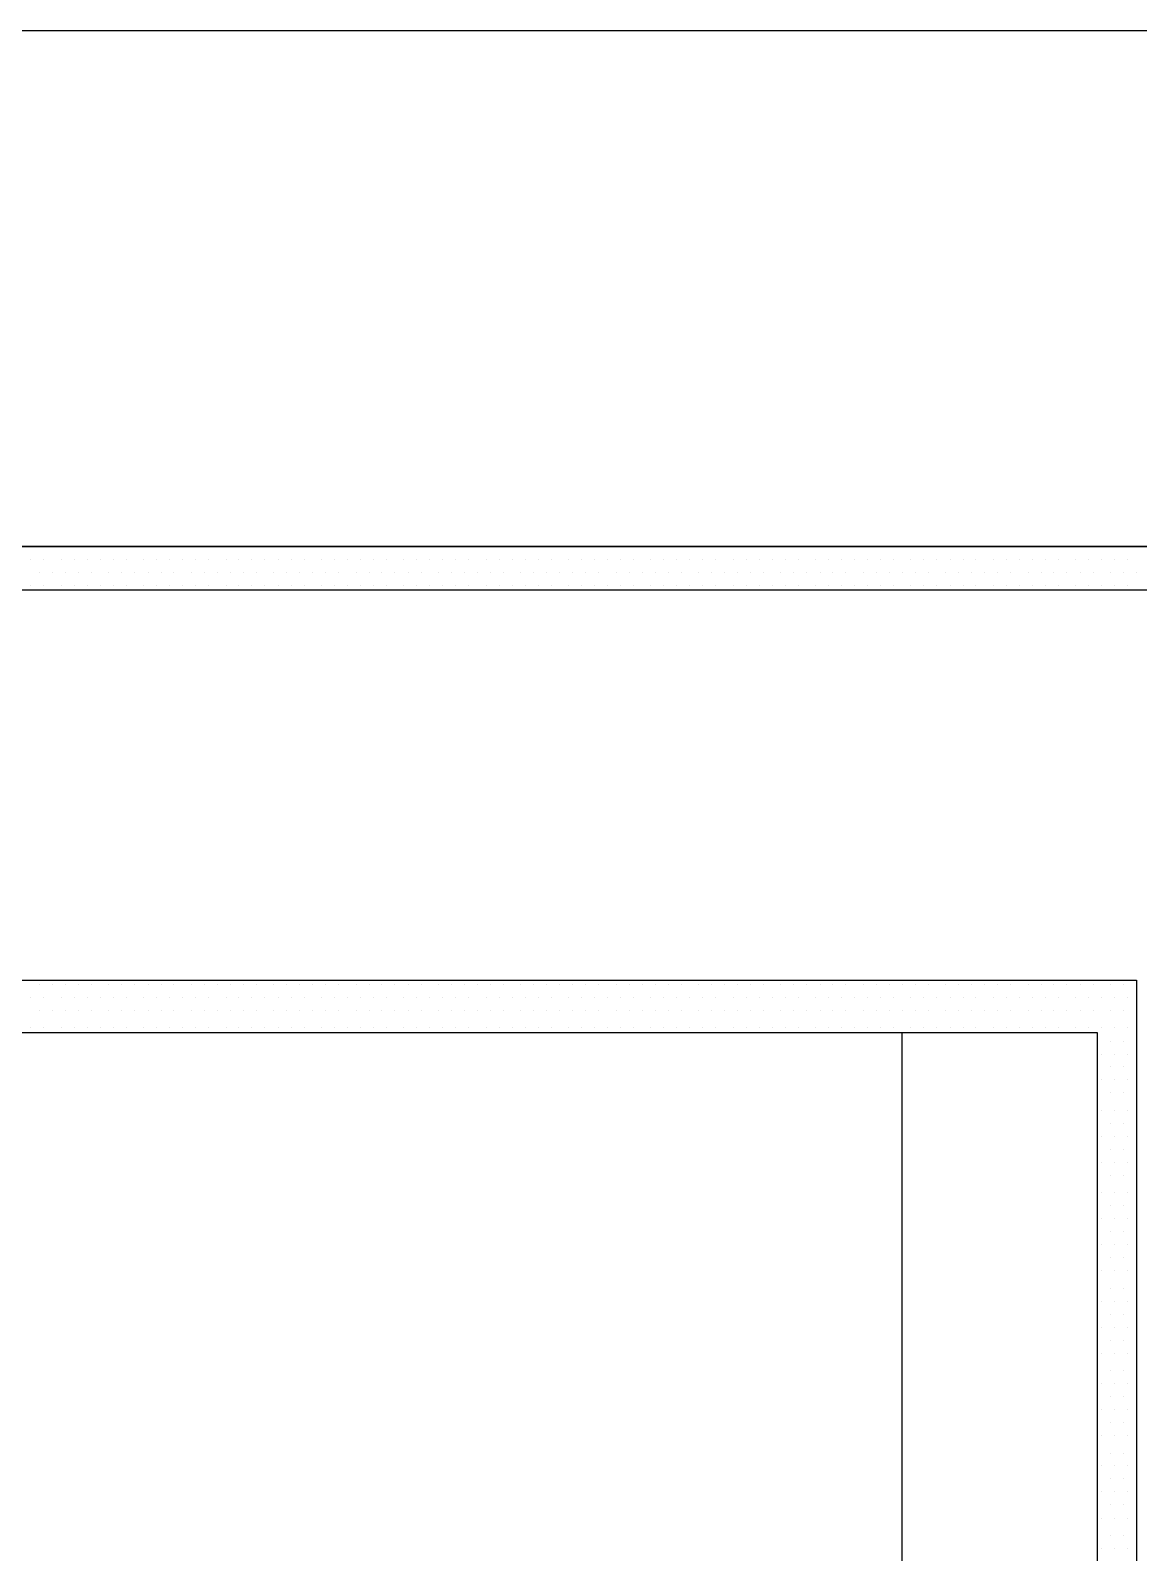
# Model space of a CAD drawing. Header units: metres. Extents: x 17 to 1264, y 17 to 859.
# Drawn here: x 370.2 to 407, y 714 to 764.5 of the extents above; entities that cross this region are included whole.
import ezdxf

# ---------------------------------------------------------------- set-up
doc = ezdxf.new("R2010")
doc.units = ezdxf.units.M
doc.layers.add('LINES', color=7, linetype='Continuous')
doc.layers.add('RECTS', color=7, linetype='Continuous')

msp = doc.modelspace()

# ---------------------------------------------------------------- linework, layer by layer
at = {"layer": 'LINES'}
for p, q in [((370.22, 746.93), (370.22, 746.93)), ((370.65, 746.93), (370.65, 746.93)), ((371.23, 746.93), (371.23, 746.93)), ((371.66, 746.93), (371.66, 746.93)), ((372.09, 746.93), (372.09, 746.93)), ((372.52, 746.93), (372.52, 746.93)), ((372.95, 746.93), (372.95, 746.93)), ((373.39, 746.93), (373.39, 746.93)), ((373.96, 746.93), (373.96, 746.93)), ((374.39, 746.93), (374.39, 746.93)), ((374.83, 746.93), (374.83, 746.93)), ((375.26, 746.93), (375.26, 746.93)), ((375.69, 746.93), (375.69, 746.93)), ((376.12, 746.93), (376.12, 746.93)), ((376.7, 746.93), (376.7, 746.93)), ((377.13, 746.93), (377.13, 746.93)), ((377.56, 746.93), (377.56, 746.93)), ((377.99, 746.93), (377.99, 746.93)), ((378.43, 746.93), (378.43, 746.93)), ((378.86, 746.93), (378.86, 746.93)), ((379.29, 746.93), (379.29, 746.93)), ((379.87, 746.93), (379.87, 746.93)), ((380.3, 746.93), (380.3, 746.93)), ((380.73, 746.93), (380.73, 746.93)), ((381.16, 746.93), (381.16, 746.93)), ((381.59, 746.93), (381.59, 746.93)), ((382.03, 746.93), (382.03, 746.93)), ((382.6, 746.93), (382.6, 746.93)), ((383.03, 746.93), (383.03, 746.93)), ((383.47, 746.93), (383.47, 746.93)), ((383.9, 746.93), (383.9, 746.93)), ((384.33, 746.93), (384.33, 746.93)), ((384.76, 746.93), (384.76, 746.93)), ((385.34, 746.93), (385.34, 746.93)), ((385.77, 746.93), (385.77, 746.93)), ((386.2, 746.93), (386.2, 746.93)), ((386.63, 746.93), (386.63, 746.93)), ((387.07, 746.93), (387.07, 746.93)), ((387.5, 746.93), (387.5, 746.93)), ((388.07, 746.93), (388.07, 746.93)), ((388.51, 746.93), (388.51, 746.93)), ((388.94, 746.93), (388.94, 746.93)), ((389.37, 746.93), (389.37, 746.93)), ((389.8, 746.93), (389.8, 746.93)), ((390.23, 746.93), (390.23, 746.93)), ((390.81, 746.93), (390.81, 746.93)), ((391.24, 746.93), (391.24, 746.93)), ((391.67, 746.93), (391.67, 746.93)), ((392.11, 746.93), (392.11, 746.93)), ((392.54, 746.93), (392.54, 746.93)), ((392.97, 746.93), (392.97, 746.93)), ((393.55, 746.93), (393.55, 746.93)), ((393.98, 746.93), (393.98, 746.93)), ((394.41, 746.93), (394.41, 746.93)), ((394.84, 746.93), (394.84, 746.93)), ((395.27, 746.93), (395.27, 746.93)), ((395.71, 746.93), (395.71, 746.93)), ((396.28, 746.93), (396.28, 746.93)), ((396.71, 746.93), (396.71, 746.93)), ((397.15, 746.93), (397.15, 746.93)), ((397.58, 746.93), (397.58, 746.93)), ((398.01, 746.93), (398.01, 746.93)), ((398.44, 746.93), (398.44, 746.93)), ((398.87, 746.93), (398.87, 746.93)), ((399.45, 746.93), (399.45, 746.93)), ((399.88, 746.93), (399.88, 746.93)), ((400.31, 746.93), (400.31, 746.93)), ((400.75, 746.93), (400.75, 746.93)), ((401.18, 746.93), (401.18, 746.93)), ((401.61, 746.93), (401.61, 746.93)), ((402.19, 746.93), (402.19, 746.93)), ((402.62, 746.93), (402.62, 746.93)), ((403.05, 746.93), (403.05, 746.93)), ((403.48, 746.93), (403.48, 746.93)), ((403.91, 746.93), (403.91, 746.93)), ((404.35, 746.93), (404.35, 746.93)), ((404.92, 746.93), (404.92, 746.93)), ((405.35, 746.93), (405.35, 746.93)), ((405.79, 746.93), (405.79, 746.93)), ((406.22, 746.93), (406.22, 746.93)), ((406.65, 746.93), (406.65, 746.93)), ((370.22, 746.06), (370.22, 746.06)), ((370.51, 746.5), (370.51, 746.5)), ((370.65, 746.06), (370.65, 746.06)), ((370.94, 746.5), (370.94, 746.5)), ((371.23, 746.06), (371.23, 746.06)), ((371.37, 746.5), (371.37, 746.5)), ((371.66, 746.06), (371.66, 746.06)), ((371.8, 746.5), (371.8, 746.5)), ((372.09, 746.06), (372.09, 746.06)), ((372.23, 746.5), (372.23, 746.5)), ((372.52, 746.06), (372.52, 746.06)), ((372.81, 746.5), (372.81, 746.5)), ((372.95, 746.06), (372.95, 746.06)), ((373.24, 746.5), (373.24, 746.5)), ((373.39, 746.06), (373.39, 746.06)), ((373.67, 746.5), (373.67, 746.5)), ((373.96, 746.06), (373.96, 746.06)), ((374.11, 746.5), (374.11, 746.5)), ((374.39, 746.06), (374.39, 746.06)), ((374.54, 746.5), (374.54, 746.5)), ((374.83, 746.06), (374.83, 746.06)), ((374.97, 746.5), (374.97, 746.5)), ((375.26, 746.06), (375.26, 746.06)), ((375.55, 746.5), (375.55, 746.5)), ((375.69, 746.06), (375.69, 746.06)), ((375.98, 746.5), (375.98, 746.5)), ((376.12, 746.06), (376.12, 746.06)), ((376.41, 746.5), (376.41, 746.5)), ((376.7, 746.06), (376.7, 746.06)), ((376.84, 746.5), (376.84, 746.5)), ((377.13, 746.06), (377.13, 746.06)), ((377.27, 746.5), (377.27, 746.5)), ((377.56, 746.06), (377.56, 746.06)), ((377.71, 746.5), (377.71, 746.5)), ((377.99, 746.06), (377.99, 746.06)), ((378.28, 746.5), (378.28, 746.5)), ((378.43, 746.06), (378.43, 746.06)), ((378.71, 746.5), (378.71, 746.5)), ((378.86, 746.06), (378.86, 746.06)), ((379.15, 746.5), (379.15, 746.5)), ((379.29, 746.06), (379.29, 746.06)), ((379.58, 746.5), (379.58, 746.5)), ((379.87, 746.06), (379.87, 746.06)), ((380.01, 746.5), (380.01, 746.5)), ((380.3, 746.06), (380.3, 746.06)), ((380.44, 746.5), (380.44, 746.5)), ((380.73, 746.06), (380.73, 746.06)), ((381.02, 746.5), (381.02, 746.5)), ((381.16, 746.06), (381.16, 746.06)), ((381.45, 746.5), (381.45, 746.5)), ((381.59, 746.06), (381.59, 746.06)), ((381.88, 746.5), (381.88, 746.5)), ((382.03, 746.06), (382.03, 746.06)), ((382.31, 746.5), (382.31, 746.5)), ((382.6, 746.06), (382.6, 746.06)), ((382.75, 746.5), (382.75, 746.5)), ((383.03, 746.06), (383.03, 746.06)), ((383.18, 746.5), (383.18, 746.5)), ((383.47, 746.06), (383.47, 746.06)), ((383.75, 746.5), (383.75, 746.5)), ((383.9, 746.06), (383.9, 746.06)), ((384.19, 746.5), (384.19, 746.5)), ((384.33, 746.06), (384.33, 746.06)), ((384.62, 746.5), (384.62, 746.5)), ((384.76, 746.06), (384.76, 746.06)), ((385.05, 746.5), (385.05, 746.5)), ((385.34, 746.06), (385.34, 746.06)), ((385.48, 746.5), (385.48, 746.5)), ((385.77, 746.06), (385.77, 746.06)), ((385.91, 746.5), (385.91, 746.5)), ((386.2, 746.06), (386.2, 746.06)), ((386.49, 746.5), (386.49, 746.5)), ((386.63, 746.06), (386.63, 746.06)), ((386.92, 746.5), (386.92, 746.5)), ((387.07, 746.06), (387.07, 746.06)), ((387.35, 746.5), (387.35, 746.5)), ((387.5, 746.06), (387.5, 746.06)), ((387.79, 746.5), (387.79, 746.5)), ((388.07, 746.06), (388.07, 746.06)), ((388.22, 746.5), (388.22, 746.5)), ((388.51, 746.06), (388.51, 746.06)), ((388.65, 746.5), (388.65, 746.5)), ((388.94, 746.06), (388.94, 746.06)), ((389.08, 746.5), (389.08, 746.5)), ((389.37, 746.06), (389.37, 746.06)), ((389.66, 746.5), (389.66, 746.5)), ((389.8, 746.06), (389.8, 746.06)), ((390.09, 746.5), (390.09, 746.5)), ((390.23, 746.06), (390.23, 746.06)), ((390.52, 746.5), (390.52, 746.5)), ((390.81, 746.06), (390.81, 746.06)), ((390.95, 746.5), (390.95, 746.5)), ((391.24, 746.06), (391.24, 746.06)), ((391.39, 746.5), (391.39, 746.5)), ((391.67, 746.06), (391.67, 746.06)), ((391.82, 746.5), (391.82, 746.5)), ((392.11, 746.06), (392.11, 746.06)), ((392.39, 746.5), (392.39, 746.5)), ((392.54, 746.06), (392.54, 746.06)), ((392.83, 746.5), (392.83, 746.5)), ((392.97, 746.06), (392.97, 746.06)), ((393.26, 746.5), (393.26, 746.5)), ((393.55, 746.06), (393.55, 746.06)), ((393.69, 746.5), (393.69, 746.5)), ((393.98, 746.06), (393.98, 746.06)), ((394.12, 746.5), (394.12, 746.5)), ((394.41, 746.06), (394.41, 746.06)), ((394.55, 746.5), (394.55, 746.5)), ((394.84, 746.06), (394.84, 746.06)), ((395.13, 746.5), (395.13, 746.5)), ((395.27, 746.06), (395.27, 746.06)), ((395.56, 746.5), (395.56, 746.5)), ((395.71, 746.06), (395.71, 746.06)), ((395.99, 746.5), (395.99, 746.5)), ((396.28, 746.06), (396.28, 746.06)), ((396.43, 746.5), (396.43, 746.5)), ((396.71, 746.06), (396.71, 746.06)), ((396.86, 746.5), (396.86, 746.5)), ((397.15, 746.06), (397.15, 746.06)), ((397.29, 746.5), (397.29, 746.5)), ((397.58, 746.06), (397.58, 746.06)), ((397.87, 746.5), (397.87, 746.5)), ((398.01, 746.06), (398.01, 746.06)), ((398.3, 746.5), (398.3, 746.5)), ((398.44, 746.06), (398.44, 746.06)), ((398.73, 746.5), (398.73, 746.5)), ((398.87, 746.06), (398.87, 746.06)), ((399.16, 746.5), (399.16, 746.5)), ((399.45, 746.06), (399.45, 746.06)), ((399.59, 746.5), (399.59, 746.5)), ((399.88, 746.06), (399.88, 746.06)), ((400.03, 746.5), (400.03, 746.5)), ((400.31, 746.06), (400.31, 746.06)), ((400.6, 746.5), (400.6, 746.5)), ((400.75, 746.06), (400.75, 746.06)), ((401.03, 746.5), (401.03, 746.5)), ((401.18, 746.06), (401.18, 746.06)), ((401.47, 746.5), (401.47, 746.5)), ((401.61, 746.06), (401.61, 746.06)), ((401.9, 746.5), (401.9, 746.5)), ((402.19, 746.06), (402.19, 746.06)), ((402.33, 746.5), (402.33, 746.5)), ((402.62, 746.06), (402.62, 746.06)), ((402.76, 746.5), (402.76, 746.5)), ((403.05, 746.06), (403.05, 746.06)), ((403.34, 746.5), (403.34, 746.5)), ((403.48, 746.06), (403.48, 746.06)), ((403.77, 746.5), (403.77, 746.5)), ((403.91, 746.06), (403.91, 746.06)), ((404.2, 746.5), (404.2, 746.5)), ((404.35, 746.06), (404.35, 746.06)), ((404.63, 746.5), (404.63, 746.5)), ((404.92, 746.06), (404.92, 746.06)), ((405.07, 746.5), (405.07, 746.5)), ((405.35, 746.06), (405.35, 746.06)), ((405.5, 746.5), (405.5, 746.5)), ((405.79, 746.06), (405.79, 746.06)), ((406.07, 746.5), (406.07, 746.5)), ((406.22, 746.06), (406.22, 746.06)), ((406.51, 746.5), (406.51, 746.5)), ((406.65, 746.06), (406.65, 746.06)), ((406.94, 746.5), (406.94, 746.5)), ((370.51, 732.82), (370.51, 732.82)), ((370.94, 732.82), (370.94, 732.82)), ((371.37, 732.82), (371.37, 732.82)), ((371.8, 732.82), (371.8, 732.82)), ((372.23, 732.82), (372.23, 732.82)), ((372.81, 732.82), (372.81, 732.82)), ((373.24, 732.82), (373.24, 732.82)), ((373.67, 732.82), (373.67, 732.82)), ((374.11, 732.82), (374.11, 732.82)), ((374.54, 732.82), (374.54, 732.82)), ((374.97, 732.82), (374.97, 732.82)), ((375.55, 732.82), (375.55, 732.82)), ((375.98, 732.82), (375.98, 732.82)), ((376.41, 732.82), (376.41, 732.82)), ((376.84, 732.82), (376.84, 732.82)), ((377.27, 732.82), (377.27, 732.82)), ((377.71, 732.82), (377.71, 732.82)), ((378.28, 732.82), (378.28, 732.82)), ((378.71, 732.82), (378.71, 732.82)), ((379.15, 732.82), (379.15, 732.82)), ((379.58, 732.82), (379.58, 732.82)), ((380.01, 732.82), (380.01, 732.82)), ((380.44, 732.82), (380.44, 732.82)), ((381.02, 732.82), (381.02, 732.82)), ((381.45, 732.82), (381.45, 732.82)), ((381.88, 732.82), (381.88, 732.82)), ((382.31, 732.82), (382.31, 732.82)), ((382.75, 732.82), (382.75, 732.82)), ((383.18, 732.82), (383.18, 732.82)), ((383.75, 732.82), (383.75, 732.82)), ((384.19, 732.82), (384.19, 732.82)), ((384.62, 732.82), (384.62, 732.82)), ((385.05, 732.82), (385.05, 732.82)), ((385.48, 732.82), (385.48, 732.82)), ((385.91, 732.82), (385.91, 732.82)), ((386.49, 732.82), (386.49, 732.82)), ((386.92, 732.82), (386.92, 732.82)), ((387.35, 732.82), (387.35, 732.82)), ((387.79, 732.82), (387.79, 732.82)), ((388.22, 732.82), (388.22, 732.82)), ((388.65, 732.82), (388.65, 732.82)), ((389.08, 732.82), (389.08, 732.82)), ((389.66, 732.82), (389.66, 732.82)), ((390.09, 732.82), (390.09, 732.82)), ((390.52, 732.82), (390.52, 732.82)), ((390.95, 732.82), (390.95, 732.82)), ((391.39, 732.82), (391.39, 732.82)), ((391.82, 732.82), (391.82, 732.82)), ((392.39, 732.82), (392.39, 732.82)), ((392.83, 732.82), (392.83, 732.82)), ((393.26, 732.82), (393.26, 732.82)), ((393.69, 732.82), (393.69, 732.82)), ((394.12, 732.82), (394.12, 732.82)), ((394.55, 732.82), (394.55, 732.82)), ((395.13, 732.82), (395.13, 732.82)), ((395.56, 732.82), (395.56, 732.82)), ((395.99, 732.82), (395.99, 732.82)), ((396.43, 732.82), (396.43, 732.82)), ((396.86, 732.82), (396.86, 732.82)), ((397.29, 732.82), (397.29, 732.82)), ((397.87, 732.82), (397.87, 732.82)), ((398.3, 732.82), (398.3, 732.82)), ((398.73, 732.82), (398.73, 732.82)), ((399.16, 732.82), (399.16, 732.82)), ((399.59, 732.82), (399.59, 732.82)), ((400.03, 732.82), (400.03, 732.82)), ((400.6, 732.82), (400.6, 732.82)), ((401.03, 732.82), (401.03, 732.82)), ((401.47, 732.82), (401.47, 732.82)), ((401.9, 732.82), (401.9, 732.82)), ((402.33, 732.82), (402.33, 732.82)), ((402.76, 732.82), (402.76, 732.82)), ((403.34, 732.82), (403.34, 732.82)), ((403.77, 732.82), (403.77, 732.82)), ((404.2, 732.82), (404.2, 732.82)), ((404.63, 732.82), (404.63, 732.82)), ((405.07, 732.82), (405.07, 732.82)), ((405.5, 732.82), (405.5, 732.82)), ((406.07, 732.82), (406.07, 732.82)), ((406.51, 732.82), (406.51, 732.82)), ((406.94, 732.82), (406.94, 732.82)), ((370.22, 732.38), (370.22, 732.38)), ((370.51, 731.95), (370.51, 731.95)), ((370.65, 732.38), (370.65, 732.38)), ((370.94, 731.95), (370.94, 731.95)), ((371.23, 732.38), (371.23, 732.38)), ((371.37, 731.95), (371.37, 731.95)), ((371.66, 732.38), (371.66, 732.38)), ((371.8, 731.95), (371.8, 731.95)), ((372.09, 732.38), (372.09, 732.38)), ((372.23, 731.95), (372.23, 731.95)), ((372.52, 732.38), (372.52, 732.38)), ((372.81, 731.95), (372.81, 731.95)), ((372.95, 732.38), (372.95, 732.38)), ((373.24, 731.95), (373.24, 731.95)), ((373.39, 732.38), (373.39, 732.38)), ((373.67, 731.95), (373.67, 731.95)), ((373.96, 732.38), (373.96, 732.38)), ((374.11, 731.95), (374.11, 731.95)), ((374.39, 732.38), (374.39, 732.38)), ((374.54, 731.95), (374.54, 731.95)), ((374.83, 732.38), (374.83, 732.38)), ((374.97, 731.95), (374.97, 731.95)), ((375.26, 732.38), (375.26, 732.38)), ((375.55, 731.95), (375.55, 731.95)), ((375.69, 732.38), (375.69, 732.38)), ((375.98, 731.95), (375.98, 731.95)), ((376.12, 732.38), (376.12, 732.38)), ((376.41, 731.95), (376.41, 731.95)), ((376.7, 732.38), (376.7, 732.38)), ((376.84, 731.95), (376.84, 731.95)), ((377.13, 732.38), (377.13, 732.38)), ((377.27, 731.95), (377.27, 731.95)), ((377.56, 732.38), (377.56, 732.38)), ((377.71, 731.95), (377.71, 731.95)), ((377.99, 732.38), (377.99, 732.38)), ((378.28, 731.95), (378.28, 731.95)), ((378.43, 732.38), (378.43, 732.38)), ((378.71, 731.95), (378.71, 731.95)), ((378.86, 732.38), (378.86, 732.38)), ((379.15, 731.95), (379.15, 731.95)), ((379.29, 732.38), (379.29, 732.38)), ((379.58, 731.95), (379.58, 731.95)), ((379.87, 732.38), (379.87, 732.38)), ((380.01, 731.95), (380.01, 731.95)), ((380.3, 732.38), (380.3, 732.38)), ((380.44, 731.95), (380.44, 731.95)), ((380.73, 732.38), (380.73, 732.38)), ((381.02, 731.95), (381.02, 731.95)), ((381.16, 732.38), (381.16, 732.38)), ((381.45, 731.95), (381.45, 731.95)), ((381.59, 732.38), (381.59, 732.38)), ((381.88, 731.95), (381.88, 731.95)), ((382.03, 732.38), (382.03, 732.38)), ((382.31, 731.95), (382.31, 731.95)), ((382.6, 732.38), (382.6, 732.38)), ((382.75, 731.95), (382.75, 731.95)), ((383.03, 732.38), (383.03, 732.38)), ((383.18, 731.95), (383.18, 731.95)), ((383.47, 732.38), (383.47, 732.38)), ((383.75, 731.95), (383.75, 731.95)), ((383.9, 732.38), (383.9, 732.38)), ((384.19, 731.95), (384.19, 731.95)), ((384.33, 732.38), (384.33, 732.38)), ((384.62, 731.95), (384.62, 731.95)), ((384.76, 732.38), (384.76, 732.38)), ((385.05, 731.95), (385.05, 731.95)), ((385.34, 732.38), (385.34, 732.38)), ((385.48, 731.95), (385.48, 731.95)), ((385.77, 732.38), (385.77, 732.38)), ((385.91, 731.95), (385.91, 731.95)), ((386.2, 732.38), (386.2, 732.38)), ((386.49, 731.95), (386.49, 731.95)), ((386.63, 732.38), (386.63, 732.38)), ((386.92, 731.95), (386.92, 731.95)), ((387.07, 732.38), (387.07, 732.38)), ((387.35, 731.95), (387.35, 731.95)), ((387.5, 732.38), (387.5, 732.38)), ((387.79, 731.95), (387.79, 731.95)), ((388.07, 732.38), (388.07, 732.38)), ((388.22, 731.95), (388.22, 731.95)), ((388.51, 732.38), (388.51, 732.38)), ((388.65, 731.95), (388.65, 731.95)), ((388.94, 732.38), (388.94, 732.38)), ((389.08, 731.95), (389.08, 731.95)), ((389.37, 732.38), (389.37, 732.38)), ((389.66, 731.95), (389.66, 731.95)), ((389.8, 732.38), (389.8, 732.38)), ((390.09, 731.95), (390.09, 731.95)), ((390.23, 732.38), (390.23, 732.38)), ((390.52, 731.95), (390.52, 731.95)), ((390.81, 732.38), (390.81, 732.38)), ((390.95, 731.95), (390.95, 731.95)), ((391.24, 732.38), (391.24, 732.38)), ((391.39, 731.95), (391.39, 731.95)), ((391.67, 732.38), (391.67, 732.38)), ((391.82, 731.95), (391.82, 731.95)), ((392.11, 732.38), (392.11, 732.38)), ((392.39, 731.95), (392.39, 731.95)), ((392.54, 732.38), (392.54, 732.38)), ((392.83, 731.95), (392.83, 731.95)), ((392.97, 732.38), (392.97, 732.38)), ((393.26, 731.95), (393.26, 731.95)), ((393.55, 732.38), (393.55, 732.38)), ((393.69, 731.95), (393.69, 731.95)), ((393.98, 732.38), (393.98, 732.38)), ((394.12, 731.95), (394.12, 731.95)), ((394.41, 732.38), (394.41, 732.38)), ((394.55, 731.95), (394.55, 731.95)), ((394.84, 732.38), (394.84, 732.38)), ((395.13, 731.95), (395.13, 731.95)), ((395.27, 732.38), (395.27, 732.38)), ((395.56, 731.95), (395.56, 731.95)), ((395.71, 732.38), (395.71, 732.38)), ((395.99, 731.95), (395.99, 731.95)), ((396.28, 732.38), (396.28, 732.38)), ((396.43, 731.95), (396.43, 731.95)), ((396.71, 732.38), (396.71, 732.38)), ((396.86, 731.95), (396.86, 731.95)), ((397.15, 732.38), (397.15, 732.38)), ((397.29, 731.95), (397.29, 731.95)), ((397.58, 732.38), (397.58, 732.38)), ((397.87, 731.95), (397.87, 731.95)), ((398.01, 732.38), (398.01, 732.38)), ((398.3, 731.95), (398.3, 731.95)), ((398.44, 732.38), (398.44, 732.38)), ((398.73, 731.95), (398.73, 731.95)), ((398.87, 732.38), (398.87, 732.38)), ((399.16, 731.95), (399.16, 731.95)), ((399.45, 732.38), (399.45, 732.38)), ((399.59, 731.95), (399.59, 731.95)), ((399.88, 732.38), (399.88, 732.38)), ((400.03, 731.95), (400.03, 731.95)), ((400.31, 732.38), (400.31, 732.38)), ((400.6, 731.95), (400.6, 731.95)), ((400.75, 732.38), (400.75, 732.38)), ((401.03, 731.95), (401.03, 731.95)), ((401.18, 732.38), (401.18, 732.38)), ((401.47, 731.95), (401.47, 731.95)), ((401.61, 732.38), (401.61, 732.38)), ((401.9, 731.95), (401.9, 731.95)), ((402.19, 732.38), (402.19, 732.38)), ((402.33, 731.95), (402.33, 731.95)), ((402.62, 732.38), (402.62, 732.38)), ((402.76, 731.95), (402.76, 731.95)), ((403.05, 732.38), (403.05, 732.38)), ((403.34, 731.95), (403.34, 731.95)), ((403.48, 732.38), (403.48, 732.38)), ((403.77, 731.95), (403.77, 731.95)), ((403.91, 732.38), (403.91, 732.38)), ((404.2, 731.95), (404.2, 731.95)), ((404.35, 732.38), (404.35, 732.38)), ((404.63, 731.95), (404.63, 731.95)), ((404.92, 732.38), (404.92, 732.38)), ((405.07, 731.95), (405.07, 731.95)), ((405.35, 732.38), (405.35, 732.38)), ((405.5, 731.95), (405.5, 731.95)), ((405.79, 732.38), (405.79, 732.38)), ((406.07, 731.95), (406.07, 731.95)), ((406.22, 732.38), (406.22, 732.38)), ((406.51, 731.95), (406.51, 731.95)), ((406.65, 732.38), (406.65, 732.38)), ((406.94, 731.95), (406.94, 731.95)), ((250.7, 731.23), (399.16, 731.23)), ((370.22, 731.38), (370.22, 731.38)), ((370.65, 731.38), (370.65, 731.38)), ((371.23, 731.38), (371.23, 731.38)), ((371.66, 731.38), (371.66, 731.38)), ((372.09, 731.38), (372.09, 731.38)), ((372.52, 731.38), (372.52, 731.38)), ((372.95, 731.38), (372.95, 731.38)), ((373.39, 731.38), (373.39, 731.38)), ((373.96, 731.38), (373.96, 731.38)), ((374.39, 731.38), (374.39, 731.38)), ((374.83, 731.38), (374.83, 731.38)), ((375.26, 731.38), (375.26, 731.38)), ((375.69, 731.38), (375.69, 731.38)), ((376.12, 731.38), (376.12, 731.38)), ((376.7, 731.38), (376.7, 731.38)), ((377.13, 731.38), (377.13, 731.38)), ((377.56, 731.38), (377.56, 731.38)), ((377.99, 731.38), (377.99, 731.38)), ((378.43, 731.38), (378.43, 731.38)), ((378.86, 731.38), (378.86, 731.38)), ((379.29, 731.38), (379.29, 731.38)), ((379.87, 731.38), (379.87, 731.38)), ((380.3, 731.38), (380.3, 731.38)), ((380.73, 731.38), (380.73, 731.38)), ((381.16, 731.38), (381.16, 731.38)), ((381.59, 731.38), (381.59, 731.38)), ((382.03, 731.38), (382.03, 731.38)), ((382.6, 731.38), (382.6, 731.38)), ((383.03, 731.38), (383.03, 731.38)), ((383.47, 731.38), (383.47, 731.38)), ((383.9, 731.38), (383.9, 731.38)), ((384.33, 731.38), (384.33, 731.38)), ((384.76, 731.38), (384.76, 731.38)), ((385.34, 731.38), (385.34, 731.38)), ((385.77, 731.38), (385.77, 731.38)), ((386.2, 731.38), (386.2, 731.38)), ((386.63, 731.38), (386.63, 731.38)), ((387.07, 731.38), (387.07, 731.38)), ((387.5, 731.38), (387.5, 731.38)), ((388.07, 731.38), (388.07, 731.38)), ((388.51, 731.38), (388.51, 731.38)), ((388.94, 731.38), (388.94, 731.38)), ((389.37, 731.38), (389.37, 731.38)), ((389.8, 731.38), (389.8, 731.38)), ((390.23, 731.38), (390.23, 731.38)), ((390.81, 731.38), (390.81, 731.38)), ((391.24, 731.38), (391.24, 731.38)), ((391.67, 731.38), (391.67, 731.38)), ((392.11, 731.38), (392.11, 731.38)), ((392.54, 731.38), (392.54, 731.38)), ((392.97, 731.38), (392.97, 731.38)), ((393.55, 731.38), (393.55, 731.38)), ((393.98, 731.38), (393.98, 731.38)), ((394.41, 731.38), (394.41, 731.38)), ((394.84, 731.38), (394.84, 731.38)), ((395.27, 731.38), (395.27, 731.38)), ((395.71, 731.38), (395.71, 731.38)), ((396.28, 731.38), (396.28, 731.38)), ((396.71, 731.38), (396.71, 731.38)), ((397.15, 731.38), (397.15, 731.38)), ((397.58, 731.38), (397.58, 731.38)), ((398.01, 731.38), (398.01, 731.38)), ((398.44, 731.38), (398.44, 731.38)), ((398.87, 731.38), (398.87, 731.38)), ((399.16, 128.74), (399.16, 731.23)), ((399.45, 731.38), (399.45, 731.38)), ((399.88, 731.38), (399.88, 731.38)), ((400.31, 731.38), (400.31, 731.38)), ((400.75, 731.38), (400.75, 731.38)), ((401.18, 731.38), (401.18, 731.38)), ((401.61, 731.38), (401.61, 731.38)), ((402.19, 731.38), (402.19, 731.38)), ((402.62, 731.38), (402.62, 731.38)), ((403.05, 731.38), (403.05, 731.38)), ((403.48, 731.38), (403.48, 731.38)), ((403.91, 731.38), (403.91, 731.38)), ((404.35, 731.38), (404.35, 731.38)), ((404.92, 731.38), (404.92, 731.38)), ((405.35, 731.38), (405.35, 731.38)), ((405.79, 731.38), (405.79, 731.38)), ((406.07, 730.94), (406.07, 730.94)), ((406.22, 731.38), (406.22, 731.38)), ((406.51, 730.94), (406.51, 730.94)), ((406.65, 731.38), (406.65, 731.38)), ((406.94, 730.94), (406.94, 730.94)), ((405.79, 730.51), (405.79, 730.51)), ((406.22, 730.51), (406.22, 730.51)), ((406.65, 730.51), (406.65, 730.51)), ((406.07, 730.08), (406.07, 730.08)), ((406.51, 730.08), (406.51, 730.08)), ((406.94, 730.08), (406.94, 730.08)), ((405.79, 729.65), (405.79, 729.65)), ((406.22, 729.65), (406.22, 729.65)), ((406.65, 729.65), (406.65, 729.65)), ((406.07, 729.22), (406.07, 729.22)), ((406.51, 729.22), (406.51, 729.22)), ((406.94, 729.22), (406.94, 729.22)), ((405.79, 728.64), (405.79, 728.64)), ((406.22, 728.64), (406.22, 728.64)), ((406.65, 728.64), (406.65, 728.64)), ((406.07, 728.21), (406.07, 728.21)), ((406.51, 728.21), (406.51, 728.21)), ((406.94, 728.21), (406.94, 728.21)), ((405.79, 727.78), (405.79, 727.78)), ((406.22, 727.78), (406.22, 727.78)), ((406.65, 727.78), (406.65, 727.78)), ((405.79, 726.91), (405.79, 726.91)), ((406.07, 727.34), (406.07, 727.34)), ((406.22, 726.91), (406.22, 726.91)), ((406.51, 727.34), (406.51, 727.34)), ((406.65, 726.91), (406.65, 726.91)), ((406.94, 727.34), (406.94, 727.34)), ((406.07, 726.48), (406.07, 726.48)), ((406.51, 726.48), (406.51, 726.48)), ((406.94, 726.48), (406.94, 726.48)), ((405.79, 725.9), (405.79, 725.9)), ((406.22, 725.9), (406.22, 725.9)), ((406.65, 725.9), (406.65, 725.9)), ((406.07, 725.47), (406.07, 725.47)), ((406.51, 725.47), (406.51, 725.47)), ((406.94, 725.47), (406.94, 725.47)), ((405.79, 725.04), (405.79, 725.04)), ((406.22, 725.04), (406.22, 725.04)), ((406.65, 725.04), (406.65, 725.04)), ((406.07, 724.61), (406.07, 724.61)), ((406.51, 724.61), (406.51, 724.61)), ((406.94, 724.61), (406.94, 724.61)), ((405.79, 724.18), (405.79, 724.18)), ((406.22, 724.18), (406.22, 724.18)), ((406.65, 724.18), (406.65, 724.18)), ((405.79, 723.31), (405.79, 723.31)), ((406.07, 723.74), (406.07, 723.74)), ((406.22, 723.31), (406.22, 723.31)), ((406.51, 723.74), (406.51, 723.74)), ((406.65, 723.31), (406.65, 723.31)), ((406.94, 723.74), (406.94, 723.74)), ((405.79, 722.3), (405.79, 722.3)), ((406.07, 722.74), (406.07, 722.74)), ((406.22, 722.3), (406.22, 722.3)), ((406.51, 722.74), (406.51, 722.74)), ((406.65, 722.3), (406.65, 722.3)), ((406.94, 722.74), (406.94, 722.74)), ((406.07, 721.87), (406.07, 721.87)), ((406.51, 721.87), (406.51, 721.87)), ((406.94, 721.87), (406.94, 721.87)), ((405.79, 721.44), (405.79, 721.44)), ((406.22, 721.44), (406.22, 721.44)), ((406.65, 721.44), (406.65, 721.44)), ((406.07, 721.01), (406.07, 721.01)), ((406.51, 721.01), (406.51, 721.01)), ((406.94, 721.01), (406.94, 721.01)), ((405.79, 720.58), (405.79, 720.58)), ((406.22, 720.58), (406.22, 720.58)), ((406.65, 720.58), (406.65, 720.58)), ((406.07, 720), (406.07, 720)), ((406.51, 720), (406.51, 720)), ((406.94, 720), (406.94, 720)), ((405.79, 719.57), (405.79, 719.57)), ((406.22, 719.57), (406.22, 719.57)), ((406.65, 719.57), (406.65, 719.57)), ((406.07, 719.14), (406.07, 719.14)), ((406.51, 719.14), (406.51, 719.14)), ((406.94, 719.14), (406.94, 719.14)), ((405.79, 718.7), (405.79, 718.7)), ((406.07, 718.27), (406.07, 718.27)), ((406.22, 718.7), (406.22, 718.7)), ((406.51, 718.27), (406.51, 718.27)), ((406.65, 718.7), (406.65, 718.7)), ((406.94, 718.27), (406.94, 718.27)), ((405.79, 717.84), (405.79, 717.84)), ((406.22, 717.84), (406.22, 717.84)), ((406.65, 717.84), (406.65, 717.84)), ((406.07, 717.26), (406.07, 717.26)), ((406.51, 717.26), (406.51, 717.26)), ((406.94, 717.26), (406.94, 717.26)), ((405.79, 716.83), (405.79, 716.83)), ((406.22, 716.83), (406.22, 716.83)), ((406.65, 716.83), (406.65, 716.83)), ((406.07, 716.4), (406.07, 716.4)), ((406.51, 716.4), (406.51, 716.4)), ((406.94, 716.4), (406.94, 716.4)), ((405.79, 715.97), (405.79, 715.97)), ((406.22, 715.97), (406.22, 715.97)), ((406.65, 715.97), (406.65, 715.97)), ((406.07, 715.54), (406.07, 715.54)), ((406.51, 715.54), (406.51, 715.54)), ((406.94, 715.54), (406.94, 715.54)), ((405.79, 715.1), (405.79, 715.1)), ((406.22, 715.1), (406.22, 715.1)), ((406.65, 715.1), (406.65, 715.1)), ((406.07, 714.53), (406.07, 714.53)), ((406.51, 714.53), (406.51, 714.53)), ((406.94, 714.53), (406.94, 714.53)), ((405.79, 714.1), (405.79, 714.1)), ((406.22, 714.1), (406.22, 714.1)), ((406.65, 714.1), (406.65, 714.1))]:
    msp.add_line(p, q, dxfattribs=at)
at = {"layer": 'RECTS'}
for points in [[(242.06, 764.5), (414.14, 764.5), (414.14, 747.36), (242.06, 747.36)], [(242.06, 747.36), (414.14, 747.36), (414.14, 116.21), (242.06, 116.21)], [(243.5, 745.92), (412.7, 745.92), (412.7, 117.65), (243.5, 117.65)], [(249.26, 732.96), (406.94, 732.96), (406.94, 127.44), (249.26, 127.44)], [(250.7, 731.23), (405.64, 731.23), (405.64, 128.74), (250.7, 128.74)]]:
    msp.add_lwpolyline(points, dxfattribs=at)

doc.saveas('drawing.dxf')
